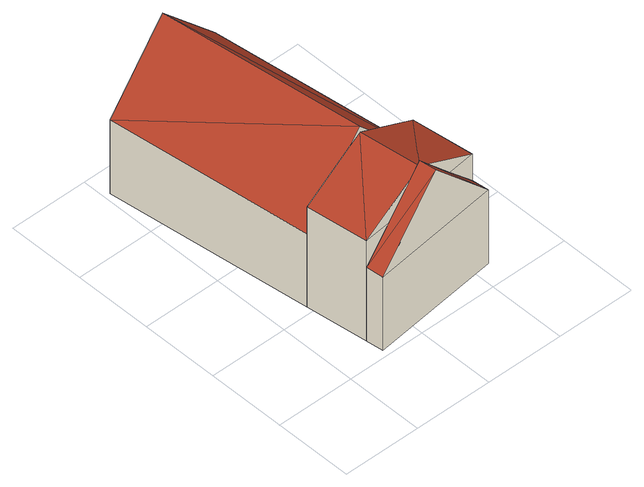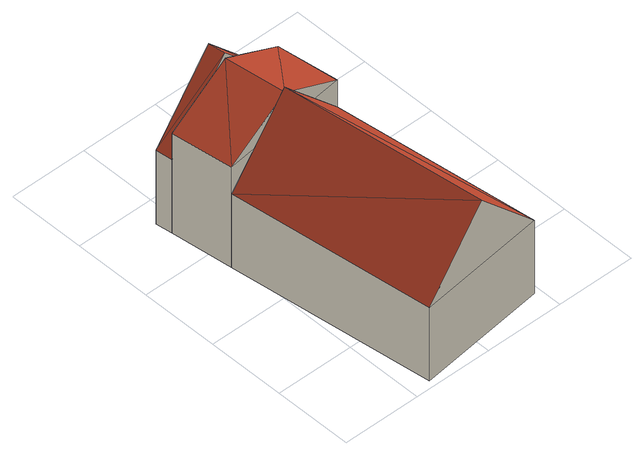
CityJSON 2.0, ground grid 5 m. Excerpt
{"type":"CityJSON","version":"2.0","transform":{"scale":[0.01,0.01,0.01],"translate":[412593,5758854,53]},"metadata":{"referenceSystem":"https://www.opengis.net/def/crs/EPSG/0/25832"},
"CityObjects":{
"building1":{"type":"Building","attributes":{"Gemeindeschluessel":"05515000","Geometrietyp2DReferenz":"3000","function":"31001_2700"},"address":[{"country":"Germany","locality":"Münster","thoroughfareNumber":"101","thoroughfareName":"Körberheide"}],"children":["building1-1","building1-2","building1-3"]},
"building1-1":{"type":"BuildingPart","attributes":{"roofType":"3100","measuredHeight":9.69},"parents":["building1"],"geometry":[{"type":"Solid","lod":"2","boundaries":[[[[0,1,2,3]],[[4,5,6,7]],[[3,2,5,4]],[[4,8,3]],[[8,9,10,11,0]],[[0,3,8]],[[4,7,12,13,9]],[[9,8,4]],[[1,6,5,2]],[[1,0,7,6]],[[9,13,14,10]],[[11,12,7,0]],[[10,14,13,12,11]]]],"semantics":{"surfaces":[{"type":"WallSurface"},{"type":"RoofSurface"},{"type":"GroundSurface"},{"type":"ClosureSurface"}],"values":[[0,0,0,0,1,1,1,1,2,3,0,3,3]]}}]},
"building1-2":{"type":"BuildingPart","attributes":{"roofType":"3100","measuredHeight":9.69},"parents":["building1"],"geometry":[{"type":"Solid","lod":"2","boundaries":[[[[15,16,17,18]],[[19,20,16,15]],[[21,22,20,19]],[[15,23,19]],[[24,23,15]],[[15,18,25,26,24]],[[21,19,23]],[[23,24,27,28,21]],[[16,20,22,17]],[[22,21,18,17]],[[26,29,27,24]],[[25,18,21,28]],[[26,25,28,27,29]]]],"semantics":{"surfaces":[{"type":"WallSurface"},{"type":"RoofSurface"},{"type":"GroundSurface"},{"type":"ClosureSurface"}],"values":[[0,0,0,0,1,1,1,1,2,3,0,3,3]]}}]},
"building1-3":{"type":"BuildingPart","attributes":{"roofType":"3100","measuredHeight":9.32},"parents":["building1"],"geometry":[{"type":"Solid","lod":"2","boundaries":[[[[30,18,17,1,0,31]],[[32,7,6,22,21,33]],[[31,10,14,29]],[[29,26,30,31]],[[14,13,32,33]],[[33,27,29,14]],[[17,22,6,1]],[[28,33,21]],[[30,25,18]],[[22,17,18,21]],[[18,25,28,21]],[[11,31,0]],[[32,12,7]],[[1,6,7,0]],[[7,12,11,0]],[[26,25,30]],[[27,33,28]],[[26,29,27,28,25]],[[12,32,13]],[[31,11,10]],[[10,11,12,13,14]]]],"semantics":{"surfaces":[{"type":"WallSurface"},{"type":"RoofSurface"},{"type":"GroundSurface"},{"type":"ClosureSurface"}],"values":[[0,0,1,1,1,1,2,0,0,3,3,0,0,3,3,0,0,3,0,0,3]]}}]}
},
"vertices":[
[252,153,610],[252,153,91],[265,44,91],[265,44,610],[1103,146,610],[1103,146,91],[1089,254,91],[1089,254,610],[684,95,1060],[670,204,1060],[602,195,986],[428,174,799],[912,233,799],[739,212,986],[670,204,1023],
[39,1851,610],[39,1851,91],[202,545,91],[202,545,610],[877,1956,610],[877,1956,91],[1040,648,610],[1040,648,91],[458,1903,1060],[621,596,1060],[378,567,799],[551,588,985],[690,605,985],[864,626,799],[621,596,1023],
[202,545,799],[252,153,799],[1089,254,799],[1040,648,799]
]}
